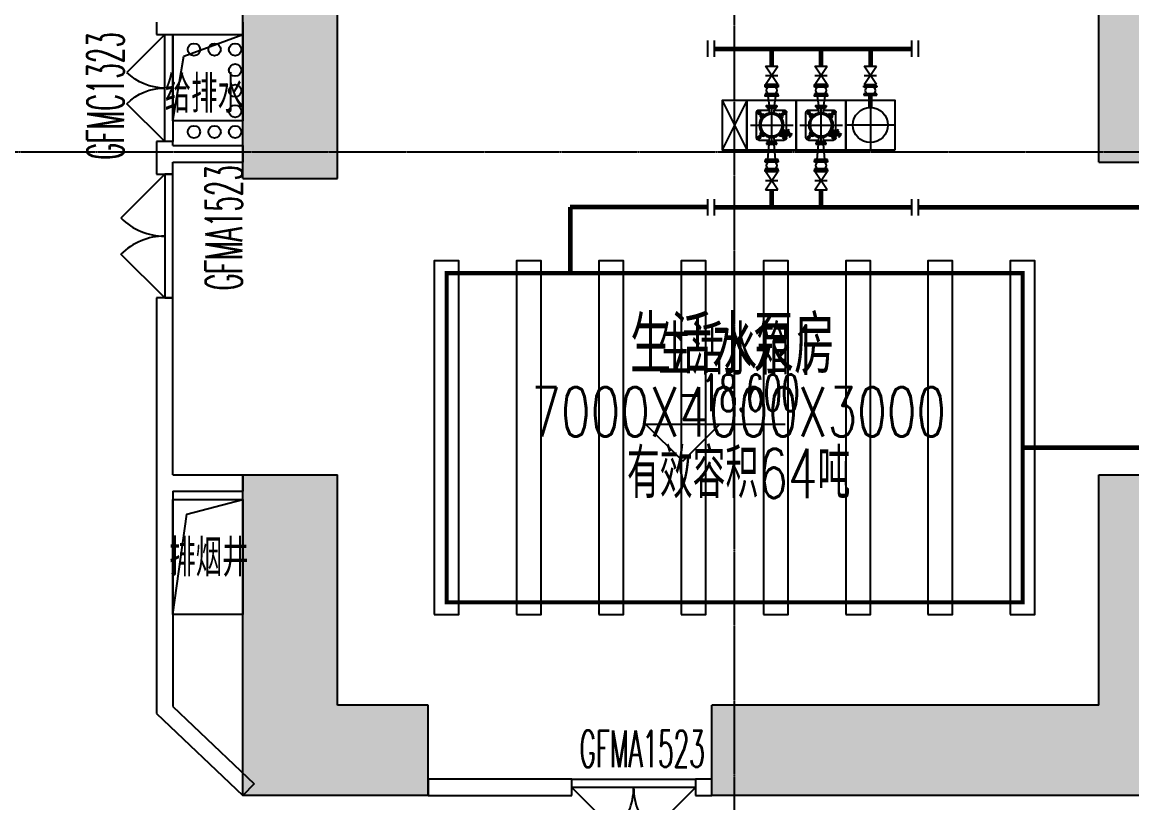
# Model space of a CAD drawing. Extents: x -12047294 to -5625356, y -1456591 to -622873.
# Drawn here: x -5768947 to -5755463, y -711686 to -702198 of the extents above; entities that cross this region are included whole.
import ezdxf
from ezdxf.enums import TextEntityAlignment as Align

# ---------------------------------------------------------------- set-up
doc = ezdxf.new("R2010")
doc.units = 0
doc.header["$LTSCALE"] = 10
doc.header["$MEASUREMENT"] = 0
doc.linetypes.add('DOTE', pattern=[2.42, 2, -0.2, 0.02, -0.2])
for name, color, linetype in [('A-COLUMN', 10, 'Continuous'), ('A-COLUMNH', 252, 'Continuous'), ('A-DIMELVE', 3, 'Continuous'), ('A-DIMLEAD', 130, 'Continuous'), ('A-DOORWIN', 151, 'Continuous'), ('A-HOLE', 30, 'Continuous'), ('A-LINE', 4, 'Continuous'), ('A-TEXTDOOR', 181, 'Continuous'), ('A-TEXTROOM-报建', 210, 'Continuous'), ('A-TK', 7, 'Continuous'), ('A-WALL', 2, 'Continuous'), ('A-给排水', 7, 'Continuous'), ('DOTE', 9, 'DOTE'), ('P-冷水-设备', 156, 'Continuous'), ('P-喷淋-立管', 156, 'Continuous'), ('P-给排水-文字', 156, 'Continuous'), ('P-设备基础', 156, 'Continuous')]:
    doc.layers.add(name, color=color, linetype=linetype)
doc.layers.add('p-冷水', color=156, linetype='Continuous', lineweight=60)
doc.styles.add('_TCH_DIM', font='tjromans.shx', dxfattribs={"width": 0.8, "bigfont": 'tjhztxt.shx'})
doc.styles.add('_TCH_WINDOW', font='tjromans.shx', dxfattribs={"width": 0.7, "height": 3.5, "bigfont": 'tjhztxt.shx'})
doc.styles.add('DIM_FONT', font='romanc.shx', dxfattribs={"width": 0.8, "bigfont": 'hztxt.shx'})
doc.styles.get("Standard").update_dxf_attribs({"font": 'tjromans.shx', "width": 0.75, "bigfont": 'tjhztxt.shx'})
doc.styles.add('tjhz', font='tjromans.shx', dxfattribs={"width": 0.5, "bigfont": 'tjhztxt.shx'})
doc.styles.add('注解汉字', font='tjromans.shx', dxfattribs={"width": 0.75, "bigfont": 'tjhztxt.shx'})

# ---------------------------------------------------------------- blocks, each defined once
blk = doc.blocks.new('阀门')
for p, q in [((150, -100), (-150, 100)), ((150, 100), (-150, -100)), ((-150, 100), (-150, -100)), ((0, 100), (0, -100)), ((150, 100), (150, -100))]:
    blk.add_line(p, q)
blk = doc.blocks.new('SHB')
at = {"layer": 'P-冷水-设备'}
for p, q in [((-105, 656), (-105, 636)), ((-105, 656), (105, 656)), ((-105, 636), (-105, 616)), ((105, 636), (-105, 636)), ((105, 636), (-105, 636)), ((-105, 636), (105, 636)), ((-105, 616), (105, 616)), ((105, 636), (105, 656)), ((105, 616), (105, 636)), ((-105, 486), (-105, 506)), ((-105, 506), (105, 506)), ((105, 486), (-105, 486)), ((105, 486), (-105, 486)), ((-62, 466), (-40, 316)), ((63, 466), (40, 316)), ((105, 506), (105, 486)), ((-243, -84), (-243, 205)), ((-199, 199), (-226, 199)), ((-50, 243), (-205, 243)), ((-199, 199), (-199, 226)), ((-199, 199), (-175, 199)), ((-199, 199), (-199, 174)), ((-66, 296), (66, 296)), ((-66, 296), (-66, 270)), ((-66, 270), (-11, 270)), ((-65, 282), (-10, 282)), ((0, 296), (0, -281)), ((9, 270), (65, 270)), ((10, 282), (66, 282)), ((205, 243), (45, 243)), ((67, 295), (67, 270)), ((199, 199), (175, 199)), ((199, 199), (199, 226)), ((199, 199), (199, 174)), ((199, 199), (226, 199)), ((243, -205), (243, 205)), ((344, 0), (-349, 0)), ((-179, 141), (-168, 110)), ((-153, 153), (-173, 173)), ((-153, 153), (-168, 138)), ((-153, 153), (-137, 169)), ((-153, 153), (-136, 136)), ((-141, 179), (-110, 168)), ((141, 179), (110, 168)), ((153, 153), (136, 136)), ((153, 153), (137, 169)), ((153, 153), (173, 173)), ((153, 153), (168, 138)), ((179, 141), (168, 110)), ((-328, -134), (-297, -193)), ((-322, -131), (-291, -190)), ((-319, -163), (-315, -170)), ((-314, -160), (-318, -162)), ((-310, -168), (-314, -170)), ((-299, -152), (-308, -157)), ((-306, -156), (-302, -164)), ((-295, -160), (-304, -165)), ((-299, -141), (-303, -143)), ((-303, -144), (-291, -168)), ((-184, -97), (-302, -159)), ((-298, -141), (-285, -165)), ((-287, -146), (-294, -149)), ((-283, -154), (-289, -157)), ((-286, -166), (-289, -168)), ((-277, -69), (-245, -129)), ((-214, -189), (-245, -129)), ((-243, -205), (-243, -174)), ((-186, -74), (-220, -92)), ((-170, -112), (-200, -128)), ((-199, -199), (-199, -174)), ((-179, -141), (-168, -110)), ((-153, -153), (-173, -173)), ((-153, -153), (-168, -138)), ((-153, -153), (-136, -136)), ((-153, -153), (-137, -169)), ((-141, -179), (-110, -168)), ((141, -179), (110, -168)), ((153, -153), (136, -136)), ((153, -153), (137, -169)), ((153, -153), (168, -138)), ((153, -153), (173, -173)), ((179, -141), (168, -110)), ((199, -199), (199, -174)), ((-291, -191), (-295, -194)), ((-199, -199), (-226, -199)), ((-49, -243), (-205, -243)), ((-199, -199), (-199, -226)), ((-199, -199), (-175, -199)), ((-85, -311), (-85, -291)), ((-85, -291), (85, -291)), ((85, -311), (-85, -311)), ((-66, -266), (-11, -266)), ((-66, -291), (-66, -266)), ((-66, -291), (66, -291)), ((-65, -278), (-10, -278)), ((-62, -561), (-40, -311)), ((9, -266), (67, -266)), ((10, -278), (66, -278)), ((63, -561), (40, -311)), ((205, -243), (45, -243)), ((67, -290), (67, -266)), ((85, -291), (85, -311)), ((199, -199), (175, -199)), ((199, -199), (199, -226)), ((199, -199), (226, -199)), ((-105, -581), (-105, -561)), ((-105, -561), (105, -561)), ((-105, -581), (-105, -601)), ((105, -581), (-105, -581)), ((105, -581), (-105, -581)), ((-105, -601), (105, -601)), ((-105, -731), (-105, -711)), ((-105, -711), (105, -711)), ((105, -561), (105, -581)), ((105, -601), (105, -581)), ((105, -711), (105, -731)), ((105, -731), (-105, -731)), ((-105, -731), (-105, -751)), ((105, -731), (-105, -731)), ((-105, -751), (105, -751)), ((105, -751), (105, -731))]:
    blk.add_line(p, q, dxfattribs=at)
for points in [[(400, -400), (-400, -400), (-400, 400), (400, 400)], [(-105, 486), (-105, 466), (105, 466), (105, 486)], [(-85, 316), (-85, 296), (85, 296), (85, 316)]]:
    blk.add_lwpolyline(points, close=True, dxfattribs=at)
for centre, radius in [((-199, 199), 22), ((-199, 199), 12), ((0, 0), 199), ((0, 276), 11.6), ((0, 276), 6.5), ((199, 199), 22), ((199, 199), 12), ((0, 0), 176), ((-153, 153), 18.7), ((-153, 153), 10.2), ((153, 153), 18.7), ((153, 153), 10.2), ((-245, -129), 45.2), ((-245, -129), 37.4), ((-245, -129), 7.19), ((-199, -199), 22), ((-153, -153), 18.7), ((-153, -153), 10.2), ((153, -153), 18.7), ((153, -153), 10.2), ((199, -199), 22), ((-199, -199), 12), ((0, -272), 11.6), ((0, -272), 6.5), ((199, -199), 12)]:
    blk.add_circle(centre, radius, dxfattribs=at)
for centre, radius, start, end in [((0, 561), 83.3, 138.6522, 221.3478), ((0, 561), 83.3, 318.6522, 41.3478), ((-205, 205), 37.8, 90, 180), ((-153, 153), 28.8, 63.6632, 206.3368), ((-65, 283), 0.917, 180, 270), ((-163, 215), 122, 350.384, 24.4927), ((163, 215), 122, 155.5073, 189.616), ((66, 295), 0.917, 0, 90), ((66, 283), 0.917, 270, 0), ((153, 153), 28.8, 333.6632, 116.3368), ((205, 205), 37.8, 0, 90), ((-314, -169), 1.08, 207.7287, 297.7287), ((-302, -144), 1.08, 117.7287, 207.7287), ((-299, -142), 1.08, 27.7287, 117.7287), ((-290, -167), 1.08, 207.7287, 297.7287), ((-286, -165), 1.08, 297.7287, 27.7287), ((-153, -153), 28.8, 153.6632, 296.3368), ((153, -153), 28.8, 243.6632, 26.3368), ((-296, -193), 1.08, 207.7287, 297.7287), ((-292, -190), 1.08, 297.7287, 27.7287), ((-205, -205), 37.8, 180, 270), ((-65, -278), 0.917, 90, 180), ((-163, -215), 122, 335.5073, 9.616), ((163, -215), 122, 170.384, 204.4927), ((66, -278), 0.917, 0, 90), ((66, -290), 0.917, 270, 0), ((205, -205), 37.8, 270, 0), ((0, -656), 83.3, 138.6522, 221.3478), ((0, -656), 83.3, 318.6522, 41.3478)]:
    blk.add_arc(centre, radius, start, end, dxfattribs=at)
at = {"layer": 'P-冷水-设备', "style": 'DIM_FONT', "width": 0.8, "flags": 9}
for tag in ['YSIZE', 'XSIZE']:
    blk.add_attdef(tag, (0, 0), '', height=0.935, rotation=90, dxfattribs=at)
blk = doc.blocks.new('A$C39986770')
at = {"layer": 'p-冷水'}
for p, q in [((700, 1928), (-1700, 1928)), ((-600, 1717), (-600, 1928)), ((0, 1717), (0, 1928)), ((-1200, 0), (-1200, 212)), ((-600, 0), (-600, 212)), ((0, 0), (0, 212)), ((700, 0), (-1700, 0))]:
    blk.add_line(p, q, dxfattribs=at)
at = {"layer": 'p-冷水', "ltscale": 0.75}
blk.add_line((-1200, 717), (-1200, 564), dxfattribs=at)
at = {"layer": 'P-冷水-设备'}
for p, q in [((-1780, 1828), (-1780, 2028)), ((-1700, 1828), (-1700, 2028)), ((700, 1828), (700, 2028)), ((780, 1828), (780, 2028)), ((-1200, 628), (-1200, 1228)), ((300, 628), (600, 1228)), ((600, 628), (300, 1228)), ((-1500, 928), (-900, 928)), ((-1279, 564), (-1279, 549)), ((-1121, 564), (-1279, 564)), ((-1121, 564), (-1279, 564)), ((-1279, 549), (-1121, 549)), ((-1121, 549), (-1121, 564)), ((-1279, 452), (-1279, 467)), ((-1279, 467), (-1121, 467)), ((-1121, 452), (-1279, 452)), ((-1121, 452), (-1279, 452)), ((-1121, 467), (-1121, 452)), ((-1780, -100), (-1780, 100)), ((-1700, -100), (-1700, 100)), ((700, -100), (700, 100)), ((780, -100), (780, 100))]:
    blk.add_line(p, q, dxfattribs=at)
for points in [[(-1500, 1228), (-1500, 628), (-900, 628), (-900, 1228)], [(300, 1228), (300, 628), (600, 628), (600, 1228)]]:
    blk.add_lwpolyline(points, close=True, dxfattribs=at)
blk.add_circle((-1200, 928), 212, dxfattribs=at)
for start, end in [(138.6522, 221.3478), (318.6522, 41.3478)]:
    blk.add_arc((-1200, 508), 62.4, start, end, dxfattribs=at)
at = {"layer": 'P-冷水-设备', "xscale": -0.75, "yscale": 0.75, "zscale": 0.75, "rotation": 269.9999999998505}
for p in [(-600, 1604), (0, 1604), (-1200, 324), (-600, 324), (0, 324)]:
    blk.add_blockref('阀门', p, dxfattribs=at)
at = {"layer": 'P-冷水-设备', "extrusion": (0, 0, -1), "xscale": 0.75, "yscale": 0.75, "zscale": -0.75, "rotation": 179.9999999998296}
for p in [(600, 928), (0, 928)]:
    blk.add_blockref('SHB', p, dxfattribs=at)
blk = doc.blocks.new('A$C26B52835')
at = {"layer": 'p-冷水'}
for p, q in [((4370, -3450), (2700, -3450)), ((2700, -3450), (2700, -4250)), ((6930, -3450), (12250, -3450)), ((10102, -6375), (8200, -6375))]:
    blk.add_line(p, q, dxfattribs=at)
at = {"layer": 'P-冷水-设备', "ltscale": 2, "const_width": 50}
blk.add_lwpolyline([(1200, -4250), (8200, -4250), (8200, -8250), (1200, -8250)], close=True, dxfattribs=at)
at = {"layer": 'P-设备基础', "ltscale": 2}
for points in [[(1050, -8400), (1350, -8400), (1350, -4100), (1050, -4100)], [(2050, -8400), (2350, -8400), (2350, -4100), (2050, -4100)], [(3050, -8400), (3350, -8400), (3350, -4100), (3050, -4100)], [(4050, -8400), (4350, -8400), (4350, -4100), (4050, -4100)], [(5050, -8400), (5350, -8400), (5350, -4100), (5050, -4100)], [(6050, -8400), (6350, -8400), (6350, -4100), (6050, -4100)], [(7050, -8400), (7350, -8400), (7350, -4100), (7050, -4100)], [(8050, -8400), (8350, -8400), (8350, -4100), (8050, -4100)]]:
    blk.add_lwpolyline(points, close=True, dxfattribs=at)
at = {"layer": 'P-冷水-设备', "rotation": 180.0000000007623}
blk.add_blockref('A$C39986770', (5150, -1522), dxfattribs=at)
at = {"layer": 'P-给排水-文字', "style": 'tjhz', "width": 0.7}
for s, p in [('生活水箱1', (4750, -5484)), ('7000X4000X3000', (4750, -6234)), ('有效容积64吨', (4750, -6984))]:
    blk.add_text(s, height=600, dxfattribs=at).set_placement(p, align=Align.CENTER)
blk = doc.blocks.new('fdsDWqw#wFDS')
at = {"layer": 'A-COLUMNH'}
for points in [[(-19225, 6400), (-19225, 9400), (-20375, 10000), (-20375, 6400)], [(-9225, 6600), (-9225, 9400), (-9600, 9700), (-9975, 9400), (-9975, 6600)], [(-20375, -1100), (-19225, 0), (-19225, 2800), (-20375, 2800)], [(-9600, -367), (-9225, 0), (-9225, 2800), (-9975, 2800), (-9975, 0)], [(-9600, -367), (-9975, 0), (-14675, 0), (-14675, -1100), (-9600, -1100)], [(-7575, 0), (-9225, 0), (-9600, -367), (-9600, -1100), (-7575, -1100)], [(-18125, 0), (-19225, 0), (-20375, -1100), (-18125, -1100)]]:
    blk.add_hatch(color=256, dxfattribs=at).paths.add_polyline_path(points)
at = {"layer": 'A-COLUMN'}
for p, q in [((-20375, 6400), (-20375, 10000)), ((-19225, 6400), (-19225, 9400)), ((-9975, 6600), (-9975, 9400)), ((-9975, 6600), (-9225, 6600)), ((-20375, 6400), (-19225, 6400)), ((-20375, -1100), (-20375, 2800)), ((-20375, 2800), (-19225, 2800)), ((-19225, 0), (-19225, 2800)), ((-9975, 0), (-9975, 2800)), ((-9975, 2800), (-9225, 2800)), ((-9975, 0), (-14675, 0)), ((-14675, -1100), (-14675, 0)), ((-18125, 0), (-19225, 0)), ((-18125, -1100), (-18125, 0)), ((-18125, -1100), (-20375, -1100)), ((-9600, -1100), (-14675, -1100)), ((-7575, -1100), (-9600, -1100))]:
    blk.add_line(p, q, dxfattribs=at)
blk = doc.blocks.new('喷淋立管')
at = {"layer": 'P-喷淋-立管'}
blk.add_circle((0, 0), 75, dxfattribs=at)
blk = doc.blocks.new('$DorLib2D$00000116')
at = {"color": 0}
for p, q in [((-0.5, 0), (-0.1464, 0.3536)), ((0.5, 0), (0.1464, 0.3536))]:
    blk.add_line(p, q, dxfattribs=at)
for centre, start, end in [((-0.5, 0), 0, 45), ((0.5, 0), 135, 180)]:
    blk.add_arc(centre, 0.5, start, end, dxfattribs=at)

msp = doc.modelspace()

# ---------------------------------------------------------------- hatches: boundary and pattern name
at = {"layer": 'A-TEXTROOM-报建'}
h = msp.add_hatch(dxfattribs=at)
h.set_pattern_fill('ANSI31', color=156, scale=300)
h.set_pattern_definition([(45, (6459.6, 7e-09), (-336.759605, 336.759605), [])])
edge = h.paths.add_edge_path(flags=16)
edge.add_arc((-5789890.1, -733372.9), 19800.3, 180.00002, 210.33182)
edge.add_line((-5806980, -743372.1), (-5798690.9, -743375))
edge.add_arc((-5798679.1, -768354), 24979, 71.82959, 90.02715, ccw=False)
edge.add_arc((-5798679.1, -768354), 24979, 46.40636, 71.82959, ccw=False)
edge.add_arc((-5761511.4, -729209.4), 29000, 226.55073, 235.72344)
edge.add_line((-5777843.9, -753173), (-5734626.5, -753172.4))
edge.add_line((-5734626.5, -753172.4), (-5734626.6, -742573))
edge.add_line((-5734626.6, -742573), (-5724090.3, -742573.2))
edge.add_line((-5724090.3, -742573.2), (-5724090.3, -706873))
edge.add_line((-5724090.3, -706873), (-5715090.4, -706873))
edge.add_line((-5715090.4, -706873), (-5715090.4, -697848.9))
edge.add_arc((-5806750.6, -701974.8), 91753, 2.577338, 4.963321)
edge.add_arc((-5757072.8, -697881.8), 41908, 5.26452, 17.9861)
edge.add_arc((-5817479.3, -718426.1), 105710, 18.467251, 21.437185)
edge.add_arc((-5747882, -689052.2), 30252, 17.82622, 40.55905)
edge.add_arc((-5746701.1, -686704.3), 27846.7, 38.4683, 72.82075)
edge.add_arc((-5793741.7, -821555.8), 170652.4, 71.1042, 72.756978)
edge.add_line((-5743156, -658573.2), (-5782091.3, -658573.2))
edge.add_line((-5782091.3, -658573.2), (-5782091.3, -664172.9))
edge.add_line((-5782091.3, -664172.9), (-5804290.4, -664172.9))
edge.add_line((-5804290.4, -664172.9), (-5804290.4, -680572.8))
edge.add_line((-5804290.4, -680572.8), (-5809690.4, -680572.8))
edge.add_line((-5809690.4, -680572.8), (-5809690.4, -733372.9))
h.paths.add_polyline_path([(-5821993.3, -644043.7), (-5678940.3, -644043.7), (-5678940.3, -767193.7), (-5821993.3, -767193.7)])

# ---------------------------------------------------------------- linework, layer by layer
at = {"layer": 'A-DIMELVE'}
for p, q in [((-5760920.5, -707533.5), (-5761370.5, -707083.5)), ((-5761370.5, -707083.5), (-5759675.3, -707083.5)), ((-5760920.5, -707533.5), (-5760470.5, -707083.5))]:
    msp.add_line(p, q, dxfattribs=at)
at = {"layer": 'A-DOORWIN'}
for points in [[(-5767114.7, -703648.4), (-5767214.7, -703648.4), (-5767214.7, -702348.4), (-5767114.7, -702348.4)], [(-5767114.7, -704046.8), (-5767214.7, -704046.8), (-5767214.7, -705550.1), (-5767114.7, -705550.1)]]:
    msp.add_lwpolyline(points, close=True, dxfattribs=at)
at = {"layer": 'A-DOORWIN', "elevation": 0}
msp.add_lwpolyline([(-5762266.3, -711398.4), (-5760766.3, -711398.4), (-5760766.3, -711498.4), (-5762266.3, -711498.4)], close=True, dxfattribs=at)
at = {"layer": 'A-HOLE', "elevation": 0}
for points in [[(-5766264.7, -703398.4), (-5767114.7, -703398.4), (-5767114.7, -702348.4), (-5766264.7, -702348.4)], [(-5766264.7, -709398.4), (-5767114.7, -709398.4), (-5767114.7, -707998.4), (-5766264.7, -707998.4)]]:
    msp.add_lwpolyline(points, close=True, dxfattribs=at)
for points in [[(-5767114.7, -703398.4), (-5766984.3, -702612.8), (-5766264.7, -702348.4)], [(-5767114.7, -709398.4), (-5766947.2, -708179.8), (-5766264.7, -707998.4)]]:
    msp.add_lwpolyline(points, dxfattribs=at)
at = {"layer": 'A-WALL'}
for p, q in [((-5767314.7, -702198.4), (-5767314.7, -702348.4)), ((-5766264.7, -702198.4), (-5766264.7, -702348.4)), ((-5767314.7, -702348.4), (-5767114.7, -702348.4)), ((-5767114.7, -702348.4), (-5766264.7, -702348.4)), ((-5767114.7, -703648.4), (-5767314.7, -703648.4)), ((-5767314.7, -703648.4), (-5767314.7, -703698.4)), ((-5767314.7, -703698.4), (-5767314.7, -704046.8)), ((-5767114.7, -703698.4), (-5767114.7, -703648.4)), ((-5767114.7, -703698.4), (-5766264.7, -703698.4)), ((-5766264.7, -703698.4), (-5766264.7, -703898.4)), ((-5767114.7, -704046.8), (-5767114.7, -703898.4)), ((-5767114.7, -703898.4), (-5766264.7, -703898.4)), ((-5767314.7, -704046.8), (-5767114.7, -704046.8)), ((-5767114.7, -705550.1), (-5767314.7, -705550.1)), ((-5767314.7, -705550.1), (-5767314.7, -707698.4)), ((-5767114.7, -707698.4), (-5767114.7, -705550.1)), ((-5767314.7, -707698.4), (-5767314.7, -710599.9)), ((-5767114.7, -707698.4), (-5766264.7, -707698.4)), ((-5766264.7, -707698.4), (-5766264.7, -707898.4)), ((-5767114.7, -707898.4), (-5766264.7, -707898.4)), ((-5767114.7, -707898.4), (-5767114.7, -710514.1)), ((-5767314.7, -710599.9), (-5766264.7, -711598.4)), ((-5767114.7, -710514.1), (-5766126.8, -711453.5)), ((-5762268, -711398.4), (-5764014.7, -711398.4)), ((-5764014.7, -711398.4), (-5764014.7, -711598.4)), ((-5762268, -711598.4), (-5762268, -711398.4)), ((-5760564.7, -711398.4), (-5760764.7, -711398.4)), ((-5760764.7, -711398.4), (-5760764.7, -711598.4)), ((-5760564.7, -711598.4), (-5760564.7, -711398.4)), ((-5766126.8, -711453.5), (-5766264.7, -711598.4)), ((-5764014.7, -711598.4), (-5762268, -711598.4)), ((-5760764.7, -711598.4), (-5760564.7, -711598.4))]:
    msp.add_line(p, q, dxfattribs=at)
at = {"layer": 'DOTE', "linetype": 'DOTE'}
for p, q in [((-5760289.7, -756448.6), (-5760289.7, -655372.8)), ((-5812892.3, -703773.4), (-5711892.7, -703773.4))]:
    msp.add_line(p, q, dxfattribs=at)

# ---------------------------------------------------------------- block references
msp.add_blockref('A$C26B52835', (-5764989.7, -700998.4))
at = {"layer": 'A-DOORWIN'}
ref = msp.add_blockref('$DorLib2D$00000116', (-5767214.7, -702998.4), dxfattribs=dict(at, xscale=1300, yscale=-1300, zscale=1300, rotation=270.0000002985362))
ref.add_attrib('A', 'GFMC1323', (-5767712.1, -703868.4), dxfattribs={"layer": 'A-TEXTDOOR', "height": 446.25, "rotation": 90, "style": '_TCH_WINDOW', "width": 0.494118})
ref = msp.add_blockref('$DorLib2D$00000116', (-5767214.7, -704798.4), dxfattribs=dict(at, xscale=-1503.329637911051, yscale=-1503.329637911051, zscale=-1503.329637911051, rotation=270.0000002330268))
ref.add_attrib('A', 'GFMA1523', (-5766271.7, -705455.7), dxfattribs={"layer": 'A-TEXTDOOR', "height": 446.25, "rotation": 90, "style": '_TCH_WINDOW', "width": 0.494118})
ref = msp.add_blockref('$DorLib2D$00000116', (-5761516.3, -711498.4), dxfattribs=dict(at, xscale=-1503.329637911051, yscale=-1503.329637911051, zscale=-1503.329637911051, rotation=1.63891301e-08))
ref.add_attrib('A', 'GFMA1523', (-5762173.6, -711251.7), dxfattribs={"layer": 'A-TEXTDOOR', "height": 446.25, "rotation": 0, "style": '_TCH_WINDOW', "width": 0.494118})
at = {"layer": 'A-LINE'}
msp.add_blockref('fdsDWqw#wFDS', (-5745889.7, -710498.4), dxfattribs=at)
at = {"layer": 'A-给排水'}
for p in [(-5766859.2, -702531.4), (-5766609.2, -702531.4), (-5766359.2, -702531.4), (-5766359.2, -702781.4), (-5766359.2, -703031.4), (-5766359.2, -703281.4), (-5766859.2, -703531.4), (-5766609.2, -703531.4), (-5766359.2, -703531.4)]:
    msp.add_blockref('喷淋立管', p, dxfattribs=at)

# ---------------------------------------------------------------- texts
at = {"layer": 'A-DIMLEAD', "style": '注解汉字', "width": 0.75}
for s, p in [('给排水', (-5767214.7, -703298.4, 100)), ('排烟井', (-5767158.8, -708933.8, 100))]:
    msp.add_text(s, height=450, dxfattribs=at).set_placement(p)
at = {"layer": 'A-TK', "width": 0.75}
msp.add_text('生活水泵房', height=700, dxfattribs=at).set_placement((-5761561.4, -706468.7))
at = {"layer": 'A-TK', "style": '_TCH_DIM', "width": 0.564706}
msp.add_text('-18.600', height=446.25, dxfattribs=at).set_placement((-5760970.6, -706926))

doc.saveas('drawing.dxf')
